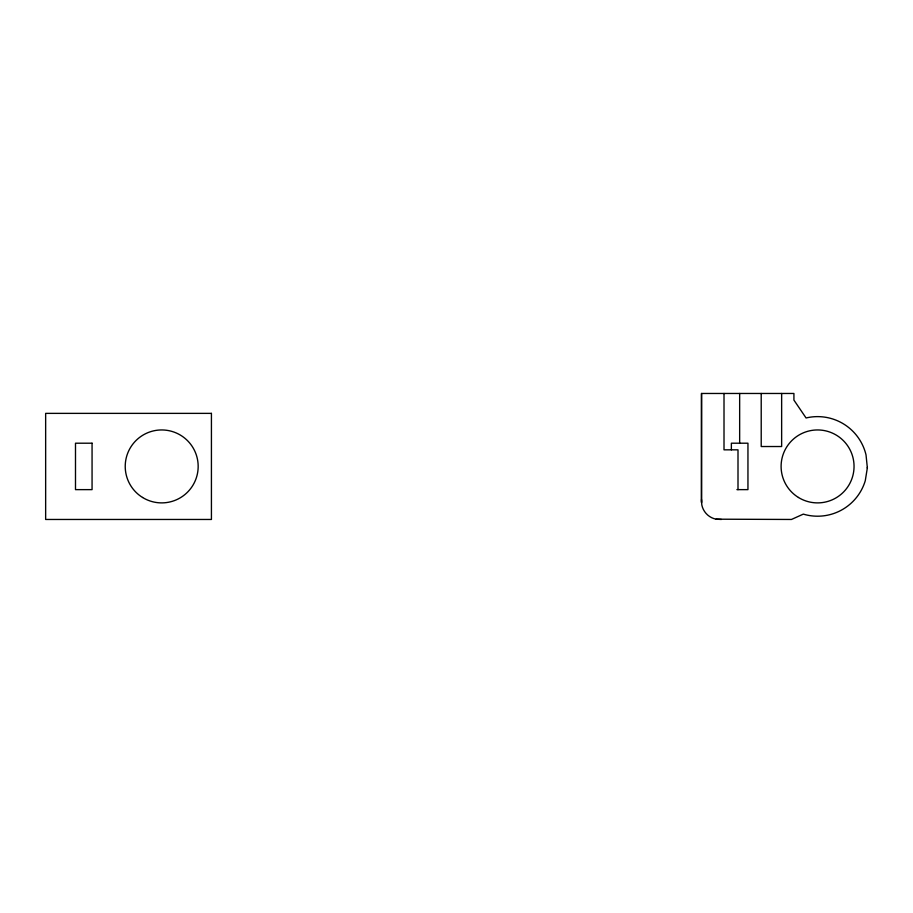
<?xml version="1.0" encoding="UTF-8"?>
<svg xmlns="http://www.w3.org/2000/svg" width="913" height="913" viewBox="0 0 913 913"><rect width="100%" height="100%" fill="white"/><g stroke="black" fill="none" stroke-linecap="round" stroke-linejoin="round"><path stroke-width="1.37" d="M701.469 502.253L701.526 393.469L793.922 393.469L793.922 400.099L806.065 417.971A49.793 49.793 0 0 1 866.026 454.902L867.35 467.844L865.284 480.672A49.793 49.793 0 0 1 803.326 514.122L791.457 519.463L716.1 519.189A18.237 18.237 0 0 1 701.8 504.9L701.526 499.571M721.418 519.463L716.1 519.189M736.894 489.63L747.952 489.63L747.952 443.204L731.37 443.204L731.37 449.835M867.316 467.456L867.316 468.084M781.642 393.469L781.642 446.525L761.214 446.525L761.214 393.469M739.656 393.469L739.656 443.204M738.001 489.63L738.001 449.835L724.009 449.835L724.009 393.469M701.526 393.469L701.526 502.721M211.428 413.372L45.65 413.372L45.65 519.463L211.428 519.463L211.428 413.372M92.065 443.204L75.494 443.204L75.494 489.63L92.065 489.63L92.065 443.204M142.565 497.471A36.474 36.474 0 0 0 198.155 467.456A36.474 36.474 0 0 0 144.368 434.326A36.474 36.474 0 0 0 142.565 497.471M798.441 497.471A36.474 36.474 0 0 0 854.032 467.456A36.474 36.474 0 0 0 800.245 434.326A36.474 36.474 0 0 0 798.441 497.471"/></g></svg>
